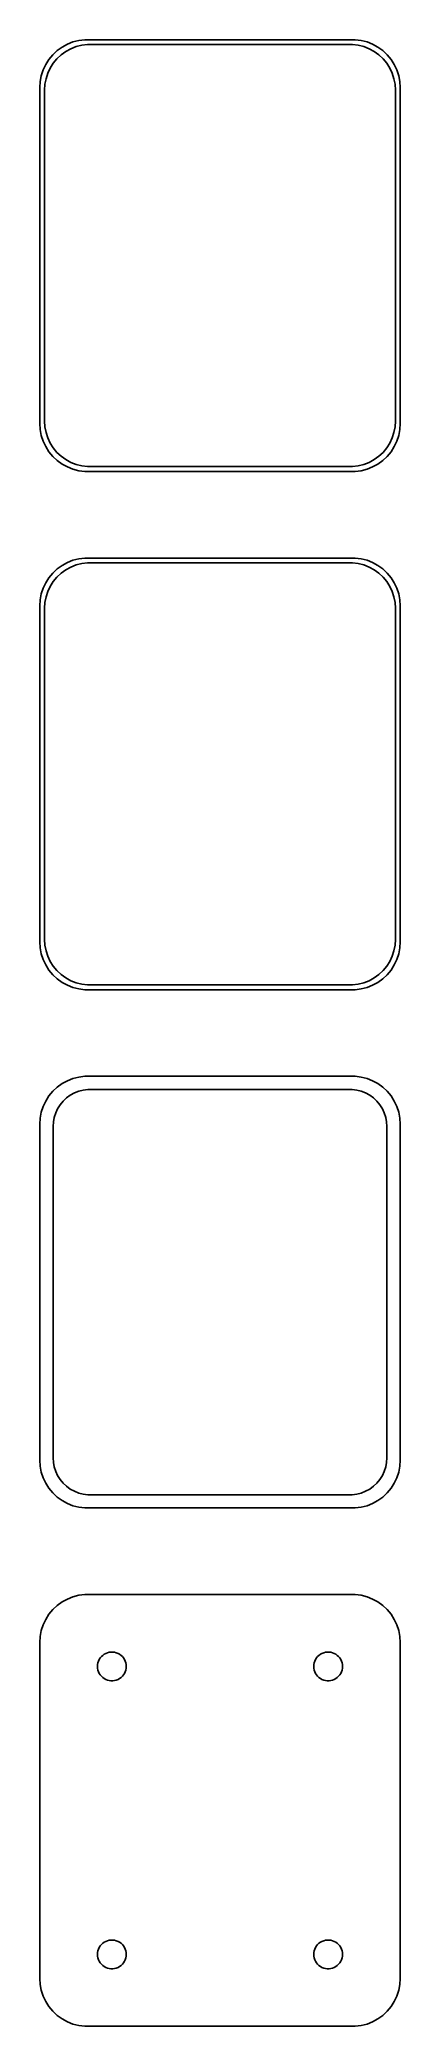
# Model space of a CAD drawing. Header units: metres. Extents: x -19 to 19, y 140 to 346.
import ezdxf

# ---------------------------------------------------------------- set-up
doc = ezdxf.new("R2010")
doc.units = ezdxf.units.M

msp = doc.modelspace()

# ---------------------------------------------------------------- linework, layer by layer
for p, q in [((-16.4291, 345.722), (-16.9371, 345.353)), ((-15.8789, 346.024), (-16.4291, 345.722)), ((-15.2951, 346.255), (-15.8789, 346.024)), ((-15.5224, 345.548), (-14.9678, 345.768)), ((-14.6869, 346.411), (-15.2951, 346.255)), ((-14.9678, 345.768), (-14.3901, 345.916)), ((-14.0639, 346.49), (-14.6869, 346.411)), ((-14.3901, 345.916), (-13.7982, 345.991)), ((14.0639, 346.49), (-14.0639, 346.49)), ((-13.7982, 345.991), (13.7982, 345.991)), ((13.7982, 345.991), (14.3901, 345.916)), ((14.6869, 346.411), (14.0639, 346.49)), ((14.3901, 345.916), (14.9678, 345.768)), ((15.2951, 346.255), (14.6869, 346.411)), ((14.9678, 345.768), (15.5224, 345.548)), ((15.8789, 346.024), (15.2951, 346.255)), ((16.4291, 345.722), (15.8789, 346.024)), ((16.9371, 345.353), (16.4291, 345.722)), ((-18.1315, 343.909), (-18.3989, 343.341)), ((-17.7951, 344.439), (-18.1315, 343.909)), ((-17.3948, 344.923), (-17.7951, 344.439)), ((-17.6624, 343.538), (-17.3428, 344.042)), ((-16.9371, 345.353), (-17.3948, 344.923)), ((-17.3428, 344.042), (-16.9626, 344.502)), ((-16.9626, 344.502), (-16.5278, 344.91)), ((-16.5278, 344.91), (-16.0452, 345.261)), ((-16.0452, 345.261), (-15.5224, 345.548)), ((15.5224, 345.548), (16.0452, 345.261)), ((16.0452, 345.261), (16.5278, 344.91)), ((16.5278, 344.91), (16.9626, 344.502)), ((17.3948, 344.923), (16.9371, 345.353)), ((16.9626, 344.502), (17.3428, 344.042)), ((17.3428, 344.042), (17.6624, 343.538)), ((17.7951, 344.439), (17.3948, 344.923)), ((18.1315, 343.909), (17.7951, 344.439)), ((18.3989, 343.341), (18.1315, 343.909)), ((-18.7106, 342.127), (-18.75, 341.5)), ((-18.5929, 342.743), (-18.7106, 342.127)), ((-18.3989, 343.341), (-18.5929, 342.743)), ((-18.25, 341.25), (-18.2125, 341.845)), ((-18.2125, 341.845), (-18.1008, 342.431)), ((-18.1008, 342.431), (-17.9164, 342.999)), ((-17.9164, 342.999), (-17.6624, 343.538)), ((17.6624, 343.538), (17.9164, 342.999)), ((17.9164, 342.999), (18.1008, 342.431)), ((18.1008, 342.431), (18.2125, 341.845)), ((18.2125, 341.845), (18.25, 341.25)), ((18.5929, 342.743), (18.3989, 343.341)), ((18.7106, 342.127), (18.5929, 342.743)), ((18.75, 341.5), (18.7106, 342.127)), ((-18.75, 341.5), (-18.75, 306.5)), ((-18.25, 306.75), (-18.25, 341.25)), ((18.25, 341.25), (18.25, 306.75)), ((18.75, 306.5), (18.75, 341.5)), ((-18.75, 306.5), (-18.7106, 305.873)), ((-18.2125, 306.155), (-18.25, 306.75)), ((18.25, 306.75), (18.2125, 306.155)), ((18.7106, 305.873), (18.75, 306.5)), ((-18.7106, 305.873), (-18.5929, 305.257)), ((-18.5929, 305.257), (-18.3989, 304.659)), ((-18.3989, 304.659), (-18.1315, 304.091)), ((-18.1008, 305.569), (-18.2125, 306.155)), ((-17.9164, 305.001), (-18.1008, 305.569)), ((-17.6624, 304.462), (-17.9164, 305.001)), ((-17.3428, 303.958), (-17.6624, 304.462)), ((17.6624, 304.462), (17.3428, 303.958)), ((17.9164, 305.001), (17.6624, 304.462)), ((18.1008, 305.569), (17.9164, 305.001)), ((18.2125, 306.155), (18.1008, 305.569)), ((18.1315, 304.091), (18.3989, 304.659)), ((18.3989, 304.659), (18.5929, 305.257)), ((18.5929, 305.257), (18.7106, 305.873)), ((-18.1315, 304.091), (-17.7951, 303.561)), ((-17.7951, 303.561), (-17.3948, 303.077)), ((-17.3948, 303.077), (-16.9371, 302.647)), ((-16.9626, 303.498), (-17.3428, 303.958)), ((-16.5278, 303.09), (-16.9626, 303.498)), ((-16.9371, 302.647), (-16.4291, 302.278)), ((-16.0452, 302.739), (-16.5278, 303.09)), ((-16.4291, 302.278), (-15.8789, 301.976)), ((-15.5224, 302.452), (-16.0452, 302.739)), ((-14.9678, 302.232), (-15.5224, 302.452)), ((-14.3901, 302.084), (-14.9678, 302.232)), ((14.9678, 302.232), (14.3901, 302.084)), ((15.5224, 302.452), (14.9678, 302.232)), ((16.0452, 302.739), (15.5224, 302.452)), ((15.8789, 301.976), (16.4291, 302.278)), ((16.5278, 303.09), (16.0452, 302.739)), ((16.4291, 302.278), (16.9371, 302.647)), ((16.9626, 303.498), (16.5278, 303.09)), ((16.9371, 302.647), (17.3948, 303.077)), ((17.3428, 303.958), (16.9626, 303.498)), ((17.3948, 303.077), (17.7951, 303.561)), ((17.7951, 303.561), (18.1315, 304.091)), ((-15.8789, 301.976), (-15.2951, 301.745)), ((-15.2951, 301.745), (-14.6869, 301.589)), ((-14.6869, 301.589), (-14.0639, 301.51)), ((-13.7982, 302.009), (-14.3901, 302.084)), ((-14.0639, 301.51), (14.0639, 301.51)), ((13.7982, 302.009), (-13.7982, 302.009)), ((14.3901, 302.084), (13.7982, 302.009)), ((14.0639, 301.51), (14.6869, 301.589)), ((14.6869, 301.589), (15.2951, 301.745)), ((15.2951, 301.745), (15.8789, 301.976)), ((-15.8789, 292.024), (-16.4291, 291.722)), ((-15.2951, 292.255), (-15.8789, 292.024)), ((-14.6869, 292.411), (-15.2951, 292.255)), ((-14.9678, 291.768), (-14.3901, 291.916)), ((-14.0639, 292.49), (-14.6869, 292.411)), ((-14.3901, 291.916), (-13.7982, 291.991)), ((14.0639, 292.49), (-14.0639, 292.49)), ((-13.7982, 291.991), (13.7982, 291.991)), ((13.7982, 291.991), (14.3901, 291.916)), ((14.6869, 292.411), (14.0639, 292.49)), ((14.3901, 291.916), (14.9678, 291.768)), ((15.2951, 292.255), (14.6869, 292.411)), ((15.8789, 292.024), (15.2951, 292.255)), ((16.4291, 291.722), (15.8789, 292.024)), ((-18.1315, 289.909), (-18.3989, 289.341)), ((-17.7951, 290.439), (-18.1315, 289.909)), ((-17.3948, 290.923), (-17.7951, 290.439)), ((-17.6624, 289.538), (-17.3428, 290.042)), ((-16.9371, 291.353), (-17.3948, 290.923)), ((-17.3428, 290.042), (-16.9626, 290.502)), ((-16.9626, 290.502), (-16.5278, 290.91)), ((-16.4291, 291.722), (-16.9371, 291.353)), ((-16.5278, 290.91), (-16.0452, 291.261)), ((-16.0452, 291.261), (-15.5224, 291.548)), ((-15.5224, 291.548), (-14.9678, 291.768)), ((14.9678, 291.768), (15.5224, 291.548)), ((15.5224, 291.548), (16.0452, 291.261)), ((16.0452, 291.261), (16.5278, 290.91)), ((16.9371, 291.353), (16.4291, 291.722)), ((16.5278, 290.91), (16.9626, 290.502)), ((17.3948, 290.923), (16.9371, 291.353)), ((16.9626, 290.502), (17.3428, 290.042)), ((17.3428, 290.042), (17.6624, 289.538)), ((17.7951, 290.439), (17.3948, 290.923)), ((18.1315, 289.909), (17.7951, 290.439)), ((18.3989, 289.341), (18.1315, 289.909)), ((-18.7106, 288.127), (-18.75, 287.5)), ((-18.5929, 288.743), (-18.7106, 288.127)), ((-18.3989, 289.341), (-18.5929, 288.743)), ((-18.25, 287.25), (-18.2125, 287.845)), ((-18.2125, 287.845), (-18.1008, 288.431)), ((-18.1008, 288.431), (-17.9164, 288.999)), ((-17.9164, 288.999), (-17.6624, 289.538)), ((17.6624, 289.538), (17.9164, 288.999)), ((17.9164, 288.999), (18.1008, 288.431)), ((18.1008, 288.431), (18.2125, 287.845)), ((18.2125, 287.845), (18.25, 287.25)), ((18.5929, 288.743), (18.3989, 289.341)), ((18.7106, 288.127), (18.5929, 288.743)), ((18.75, 287.5), (18.7106, 288.127)), ((-18.75, 287.5), (-18.75, 252.5)), ((-18.25, 252.75), (-18.25, 287.25)), ((18.25, 287.25), (18.25, 252.75)), ((18.75, 252.5), (18.75, 287.5)), ((-18.2125, 252.155), (-18.25, 252.75)), ((18.25, 252.75), (18.2125, 252.155)), ((-18.75, 252.5), (-18.7106, 251.873)), ((-18.7106, 251.873), (-18.5929, 251.257)), ((-18.5929, 251.257), (-18.3989, 250.659)), ((-18.3989, 250.659), (-18.1315, 250.091)), ((-18.1008, 251.569), (-18.2125, 252.155)), ((-17.9164, 251.001), (-18.1008, 251.569)), ((-17.6624, 250.462), (-17.9164, 251.001)), ((-17.3428, 249.958), (-17.6624, 250.462)), ((17.6624, 250.462), (17.3428, 249.958)), ((17.9164, 251.001), (17.6624, 250.462)), ((18.1008, 251.569), (17.9164, 251.001)), ((18.2125, 252.155), (18.1008, 251.569)), ((18.1315, 250.091), (18.3989, 250.659)), ((18.3989, 250.659), (18.5929, 251.257)), ((18.5929, 251.257), (18.7106, 251.873)), ((18.7106, 251.873), (18.75, 252.5)), ((-18.1315, 250.091), (-17.7951, 249.561)), ((-17.7951, 249.561), (-17.3948, 249.077)), ((-17.3948, 249.077), (-16.9371, 248.647)), ((-16.9626, 249.498), (-17.3428, 249.958)), ((-16.5278, 249.09), (-16.9626, 249.498)), ((-16.9371, 248.647), (-16.4291, 248.278)), ((-16.0452, 248.739), (-16.5278, 249.09)), ((-15.5224, 248.452), (-16.0452, 248.739)), ((-14.9678, 248.232), (-15.5224, 248.452)), ((15.5224, 248.452), (14.9678, 248.232)), ((16.0452, 248.739), (15.5224, 248.452)), ((16.5278, 249.09), (16.0452, 248.739)), ((16.4291, 248.278), (16.9371, 248.647)), ((16.9626, 249.498), (16.5278, 249.09)), ((16.9371, 248.647), (17.3948, 249.077)), ((17.3428, 249.958), (16.9626, 249.498)), ((17.3948, 249.077), (17.7951, 249.561)), ((17.7951, 249.561), (18.1315, 250.091)), ((-16.4291, 248.278), (-15.8789, 247.976)), ((-15.8789, 247.976), (-15.2951, 247.745)), ((-15.2951, 247.745), (-14.6869, 247.589)), ((-14.3901, 248.084), (-14.9678, 248.232)), ((-14.6869, 247.589), (-14.0639, 247.51)), ((-13.7982, 248.009), (-14.3901, 248.084)), ((-14.0639, 247.51), (14.0639, 247.51)), ((13.7982, 248.009), (-13.7982, 248.009)), ((14.3901, 248.084), (13.7982, 248.009)), ((14.0639, 247.51), (14.6869, 247.589)), ((14.9678, 248.232), (14.3901, 248.084)), ((14.6869, 247.589), (15.2951, 247.745)), ((15.2951, 247.745), (15.8789, 247.976)), ((15.8789, 247.976), (16.4291, 248.278)), ((-15.2951, 238.255), (-15.8789, 238.024)), ((-14.6869, 238.411), (-15.2951, 238.255)), ((-14.0639, 238.49), (-14.6869, 238.411)), ((14.0639, 238.49), (-14.0639, 238.49)), ((14.6869, 238.411), (14.0639, 238.49)), ((15.2951, 238.255), (14.6869, 238.411)), ((15.8789, 238.024), (15.2951, 238.255)), ((-17.7951, 236.439), (-18.1315, 235.909)), ((-17.3948, 236.923), (-17.7951, 236.439)), ((-16.9371, 237.353), (-17.3948, 236.923)), ((-16.4291, 237.722), (-16.9371, 237.353)), ((-15.8789, 238.024), (-16.4291, 237.722)), ((-16.3207, 235.899), (-15.9665, 236.231)), ((-15.9665, 236.231), (-15.5734, 236.517)), ((-15.5734, 236.517), (-15.1475, 236.751)), ((-15.1475, 236.751), (-14.6957, 236.93)), ((-14.6957, 236.93), (-14.2251, 237.051)), ((-14.2251, 237.051), (-13.743, 237.112)), ((-13.743, 237.112), (13.743, 237.112)), ((13.743, 237.112), (14.2251, 237.051)), ((14.2251, 237.051), (14.6957, 236.93)), ((14.6957, 236.93), (15.1475, 236.751)), ((15.1475, 236.751), (15.5734, 236.517)), ((15.5734, 236.517), (15.9665, 236.231)), ((16.4291, 237.722), (15.8789, 238.024)), ((15.9665, 236.231), (16.3207, 235.899)), ((16.9371, 237.353), (16.4291, 237.722)), ((17.3948, 236.923), (16.9371, 237.353)), ((17.7951, 236.439), (17.3948, 236.923)), ((18.1315, 235.909), (17.7951, 236.439)), ((-18.7106, 234.127), (-18.75, 233.5)), ((-18.5929, 234.743), (-18.7106, 234.127)), ((-18.3989, 235.341), (-18.5929, 234.743)), ((-18.1315, 235.909), (-18.3989, 235.341)), ((-17.339, 233.735), (-17.2479, 234.212)), ((-17.2479, 234.212), (-17.0977, 234.674)), ((-17.0977, 234.674), (-16.8908, 235.114)), ((-16.8908, 235.114), (-16.6305, 235.524)), ((-16.6305, 235.524), (-16.3207, 235.899)), ((16.3207, 235.899), (16.6305, 235.524)), ((16.6305, 235.524), (16.8908, 235.114)), ((16.8908, 235.114), (17.0977, 234.674)), ((17.0977, 234.674), (17.2479, 234.212)), ((17.2479, 234.212), (17.339, 233.735)), ((18.3989, 235.341), (18.1315, 235.909)), ((18.5929, 234.743), (18.3989, 235.341)), ((18.7106, 234.127), (18.5929, 234.743)), ((18.75, 233.5), (18.7106, 234.127)), ((-18.75, 233.5), (-18.75, 198.5)), ((-17.3695, 233.25), (-17.339, 233.735)), ((-17.3695, 198.75), (-17.3695, 233.25)), ((17.339, 233.735), (17.3695, 233.25)), ((17.3695, 233.25), (17.3695, 198.75)), ((18.75, 198.5), (18.75, 233.5)), ((-17.339, 198.265), (-17.3695, 198.75)), ((17.3695, 198.75), (17.339, 198.265)), ((-18.75, 198.5), (-18.7106, 197.873)), ((-18.7106, 197.873), (-18.5929, 197.257)), ((-18.5929, 197.257), (-18.3989, 196.659)), ((-18.3989, 196.659), (-18.1315, 196.091)), ((-17.2479, 197.788), (-17.339, 198.265)), ((-17.0977, 197.326), (-17.2479, 197.788)), ((-16.8908, 196.886), (-17.0977, 197.326)), ((-16.6305, 196.476), (-16.8908, 196.886)), ((16.8908, 196.886), (16.6305, 196.476)), ((17.0977, 197.326), (16.8908, 196.886)), ((17.2479, 197.788), (17.0977, 197.326)), ((17.339, 198.265), (17.2479, 197.788)), ((18.1315, 196.091), (18.3989, 196.659)), ((18.3989, 196.659), (18.5929, 197.257)), ((18.5929, 197.257), (18.7106, 197.873)), ((18.7106, 197.873), (18.75, 198.5)), ((-18.1315, 196.091), (-17.7951, 195.561)), ((-17.7951, 195.561), (-17.3948, 195.077)), ((-17.3948, 195.077), (-16.9371, 194.647)), ((-16.9371, 194.647), (-16.4291, 194.278)), ((-16.3207, 196.101), (-16.6305, 196.476)), ((-15.9665, 195.769), (-16.3207, 196.101)), ((-15.5734, 195.483), (-15.9665, 195.769)), ((-15.1475, 195.249), (-15.5734, 195.483)), ((-14.6957, 195.07), (-15.1475, 195.249)), ((-14.2251, 194.949), (-14.6957, 195.07)), ((-13.743, 194.888), (-14.2251, 194.949)), ((13.743, 194.888), (-13.743, 194.888)), ((14.2251, 194.949), (13.743, 194.888)), ((14.6957, 195.07), (14.2251, 194.949)), ((15.1475, 195.249), (14.6957, 195.07)), ((15.5734, 195.483), (15.1475, 195.249)), ((15.9665, 195.769), (15.5734, 195.483)), ((16.3207, 196.101), (15.9665, 195.769)), ((16.6305, 196.476), (16.3207, 196.101)), ((16.4291, 194.278), (16.9371, 194.647)), ((16.9371, 194.647), (17.3948, 195.077)), ((17.3948, 195.077), (17.7951, 195.561)), ((17.7951, 195.561), (18.1315, 196.091)), ((-16.4291, 194.278), (-15.8789, 193.976)), ((-15.8789, 193.976), (-15.2951, 193.745)), ((-15.2951, 193.745), (-14.6869, 193.589)), ((-14.6869, 193.589), (-14.0639, 193.51)), ((-14.0639, 193.51), (14.0639, 193.51)), ((14.0639, 193.51), (14.6869, 193.589)), ((14.6869, 193.589), (15.2951, 193.745)), ((15.2951, 193.745), (15.8789, 193.976)), ((15.8789, 193.976), (16.4291, 194.278)), ((-15.2951, 184.255), (-15.8789, 184.024)), ((-14.6869, 184.411), (-15.2951, 184.255)), ((-14.0639, 184.49), (-14.6869, 184.411)), ((14.0639, 184.49), (-14.0639, 184.49)), ((14.6869, 184.411), (14.0639, 184.49)), ((15.2951, 184.255), (14.6869, 184.411)), ((15.8789, 184.024), (15.2951, 184.255)), ((-17.7951, 182.439), (-18.1315, 181.909)), ((-17.3948, 182.923), (-17.7951, 182.439)), ((-16.9371, 183.353), (-17.3948, 182.923)), ((-16.4291, 183.722), (-16.9371, 183.353)), ((-15.8789, 184.024), (-16.4291, 183.722)), ((16.4291, 183.722), (15.8789, 184.024)), ((16.9371, 183.353), (16.4291, 183.722)), ((17.3948, 182.923), (16.9371, 183.353)), ((17.7951, 182.439), (17.3948, 182.923)), ((18.1315, 181.909), (17.7951, 182.439)), ((-18.7106, 180.127), (-18.75, 179.5)), ((-18.5929, 180.743), (-18.7106, 180.127)), ((-18.3989, 181.341), (-18.5929, 180.743)), ((-18.1315, 181.909), (-18.3989, 181.341)), ((18.3989, 181.341), (18.1315, 181.909)), ((18.5929, 180.743), (18.3989, 181.341)), ((18.7106, 180.127), (18.5929, 180.743)), ((18.75, 179.5), (18.7106, 180.127)), ((-18.75, 179.5), (-18.75, 144.5)), ((-12.4635, 177.882), (-12.3434, 178.027)), ((-12.3434, 178.027), (-12.2061, 178.156)), ((-12.2061, 178.156), (-12.0537, 178.266)), ((-12.0537, 178.266), (-11.8887, 178.357)), ((-11.8887, 178.357), (-11.7135, 178.427)), ((-11.7135, 178.427), (-11.5311, 178.473)), ((-11.5311, 178.473), (-11.3442, 178.497)), ((-11.3442, 178.497), (-11.1558, 178.497)), ((-11.1558, 178.497), (-10.9689, 178.473)), ((-10.9689, 178.473), (-10.7865, 178.427)), ((-10.7865, 178.427), (-10.6113, 178.357)), ((-10.6113, 178.357), (-10.4463, 178.266)), ((-10.4463, 178.266), (-10.2939, 178.156)), ((-10.2939, 178.156), (-10.1565, 178.027)), ((-10.1565, 178.027), (-10.0365, 177.882)), ((10.0365, 177.882), (10.1565, 178.027)), ((10.1565, 178.027), (10.2939, 178.156)), ((10.2939, 178.156), (10.4463, 178.266)), ((10.4463, 178.266), (10.6113, 178.357)), ((10.6113, 178.357), (10.7865, 178.427)), ((10.7865, 178.427), (10.9689, 178.473)), ((10.9689, 178.473), (11.1558, 178.497)), ((11.1558, 178.497), (11.3442, 178.497)), ((11.3442, 178.497), (11.5311, 178.473)), ((11.5311, 178.473), (11.7135, 178.427)), ((11.7135, 178.427), (11.8887, 178.357)), ((11.8887, 178.357), (12.0537, 178.266)), ((12.0537, 178.266), (12.2061, 178.156)), ((12.2061, 178.156), (12.3434, 178.027)), ((12.3434, 178.027), (12.4635, 177.882)), ((18.75, 144.5), (18.75, 179.5)), ((-12.75, 177), (-12.7382, 177.188)), ((-12.7382, 176.812), (-12.75, 177)), ((-12.7382, 177.188), (-12.7029, 177.373)), ((-12.7029, 176.627), (-12.7382, 176.812)), ((-12.7029, 177.373), (-12.6447, 177.552)), ((-12.6447, 176.448), (-12.7029, 176.627)), ((-12.6447, 177.552), (-12.5645, 177.723)), ((-12.5645, 176.277), (-12.6447, 176.448)), ((-12.5645, 177.723), (-12.4635, 177.882)), ((-12.4635, 176.118), (-12.5645, 176.277)), ((-12.3434, 175.973), (-12.4635, 176.118)), ((-12.2061, 175.844), (-12.3434, 175.973)), ((-10.1565, 175.973), (-10.2939, 175.844)), ((-10.0365, 176.118), (-10.1565, 175.973)), ((-10.0365, 177.882), (-9.93553, 177.723)), ((-9.93553, 176.277), (-10.0365, 176.118)), ((-9.93553, 177.723), (-9.85533, 177.552)), ((-9.85533, 176.448), (-9.93553, 176.277)), ((-9.85533, 177.552), (-9.79712, 177.373)), ((-9.79712, 176.627), (-9.85533, 176.448)), ((-9.79712, 177.373), (-9.76183, 177.188)), ((-9.76183, 176.812), (-9.79712, 176.627)), ((-9.76183, 177.188), (-9.75, 177)), ((-9.75, 177), (-9.76183, 176.812)), ((9.75, 177), (9.76183, 177.188)), ((9.76183, 176.812), (9.75, 177)), ((9.76183, 177.188), (9.79712, 177.373)), ((9.79712, 176.627), (9.76183, 176.812)), ((9.79712, 177.373), (9.85533, 177.552)), ((9.85533, 176.448), (9.79712, 176.627)), ((9.85533, 177.552), (9.93553, 177.723)), ((9.93553, 176.277), (9.85533, 176.448)), ((9.93553, 177.723), (10.0365, 177.882)), ((10.0365, 176.118), (9.93553, 176.277)), ((10.1565, 175.973), (10.0365, 176.118)), ((10.2939, 175.844), (10.1565, 175.973)), ((12.3434, 175.973), (12.2061, 175.844)), ((12.4635, 176.118), (12.3434, 175.973)), ((12.4635, 177.882), (12.5645, 177.723)), ((12.5645, 176.277), (12.4635, 176.118)), ((12.5645, 177.723), (12.6447, 177.552)), ((12.6447, 176.448), (12.5645, 176.277)), ((12.6447, 177.552), (12.7029, 177.373)), ((12.7029, 176.627), (12.6447, 176.448)), ((12.7029, 177.373), (12.7382, 177.188)), ((12.7382, 176.812), (12.7029, 176.627)), ((12.7382, 177.188), (12.75, 177)), ((12.75, 177), (12.7382, 176.812)), ((-12.0537, 175.734), (-12.2061, 175.844)), ((-11.8887, 175.643), (-12.0537, 175.734)), ((-11.7135, 175.573), (-11.8887, 175.643)), ((-11.5311, 175.527), (-11.7135, 175.573)), ((-11.3442, 175.503), (-11.5311, 175.527)), ((-11.1558, 175.503), (-11.3442, 175.503)), ((-10.9689, 175.527), (-11.1558, 175.503)), ((-10.7865, 175.573), (-10.9689, 175.527)), ((-10.6113, 175.643), (-10.7865, 175.573)), ((-10.4463, 175.734), (-10.6113, 175.643)), ((-10.2939, 175.844), (-10.4463, 175.734)), ((10.4463, 175.734), (10.2939, 175.844)), ((10.6113, 175.643), (10.4463, 175.734)), ((10.7865, 175.573), (10.6113, 175.643)), ((10.9689, 175.527), (10.7865, 175.573)), ((11.1558, 175.503), (10.9689, 175.527)), ((11.3442, 175.503), (11.1558, 175.503)), ((11.5311, 175.527), (11.3442, 175.503)), ((11.7135, 175.573), (11.5311, 175.527)), ((11.8887, 175.643), (11.7135, 175.573)), ((12.0537, 175.734), (11.8887, 175.643)), ((12.2061, 175.844), (12.0537, 175.734)), ((-12.75, 147), (-12.7382, 147.188)), ((-12.7382, 146.812), (-12.75, 147)), ((-12.7382, 147.188), (-12.7029, 147.373)), ((-12.7029, 147.373), (-12.6447, 147.552)), ((-12.6447, 147.552), (-12.5645, 147.723)), ((-12.5645, 147.723), (-12.4635, 147.882)), ((-12.4635, 147.882), (-12.3434, 148.027)), ((-12.3434, 148.027), (-12.2061, 148.156)), ((-12.2061, 148.156), (-12.0537, 148.266)), ((-12.0537, 148.266), (-11.8887, 148.357)), ((-11.8887, 148.357), (-11.7135, 148.427)), ((-11.7135, 148.427), (-11.5311, 148.473)), ((-11.5311, 148.473), (-11.3442, 148.497)), ((-11.3442, 148.497), (-11.1558, 148.497)), ((-11.1558, 148.497), (-10.9689, 148.473)), ((-10.9689, 148.473), (-10.7865, 148.427)), ((-10.7865, 148.427), (-10.6113, 148.357)), ((-10.6113, 148.357), (-10.4463, 148.266)), ((-10.4463, 148.266), (-10.2939, 148.156)), ((-10.2939, 148.156), (-10.1565, 148.027)), ((-10.1565, 148.027), (-10.0365, 147.882)), ((-10.0365, 147.882), (-9.93553, 147.723)), ((-9.93553, 147.723), (-9.85533, 147.552)), ((-9.85533, 147.552), (-9.79712, 147.373)), ((-9.79712, 147.373), (-9.76183, 147.188)), ((-9.76183, 147.188), (-9.75, 147)), ((-9.75, 147), (-9.76183, 146.812)), ((9.75, 147), (9.76183, 147.188)), ((9.76183, 146.812), (9.75, 147)), ((9.76183, 147.188), (9.79712, 147.373)), ((9.79712, 147.373), (9.85533, 147.552)), ((9.85533, 147.552), (9.93553, 147.723)), ((9.93553, 147.723), (10.0365, 147.882)), ((10.0365, 147.882), (10.1565, 148.027)), ((10.1565, 148.027), (10.2939, 148.156)), ((10.2939, 148.156), (10.4463, 148.266)), ((10.4463, 148.266), (10.6113, 148.357)), ((10.6113, 148.357), (10.7865, 148.427)), ((10.7865, 148.427), (10.9689, 148.473)), ((10.9689, 148.473), (11.1558, 148.497)), ((11.1558, 148.497), (11.3442, 148.497)), ((11.3442, 148.497), (11.5311, 148.473)), ((11.5311, 148.473), (11.7135, 148.427)), ((11.7135, 148.427), (11.8887, 148.357)), ((11.8887, 148.357), (12.0537, 148.266)), ((12.0537, 148.266), (12.2061, 148.156)), ((12.2061, 148.156), (12.3434, 148.027)), ((12.3434, 148.027), (12.4635, 147.882)), ((12.4635, 147.882), (12.5645, 147.723)), ((12.5645, 147.723), (12.6447, 147.552)), ((12.6447, 147.552), (12.7029, 147.373)), ((12.7029, 147.373), (12.7382, 147.188)), ((12.7382, 147.188), (12.75, 147)), ((12.75, 147), (12.7382, 146.812)), ((-12.7029, 146.627), (-12.7382, 146.812)), ((-12.6447, 146.448), (-12.7029, 146.627)), ((-12.5645, 146.277), (-12.6447, 146.448)), ((-12.4635, 146.118), (-12.5645, 146.277)), ((-12.3434, 145.973), (-12.4635, 146.118)), ((-12.2061, 145.844), (-12.3434, 145.973)), ((-12.0537, 145.734), (-12.2061, 145.844)), ((-11.8887, 145.643), (-12.0537, 145.734)), ((-11.7135, 145.573), (-11.8887, 145.643)), ((-11.5311, 145.527), (-11.7135, 145.573)), ((-11.3442, 145.503), (-11.5311, 145.527)), ((-11.1558, 145.503), (-11.3442, 145.503)), ((-10.9689, 145.527), (-11.1558, 145.503)), ((-10.7865, 145.573), (-10.9689, 145.527)), ((-10.6113, 145.643), (-10.7865, 145.573)), ((-10.4463, 145.734), (-10.6113, 145.643)), ((-10.2939, 145.844), (-10.4463, 145.734)), ((-10.1565, 145.973), (-10.2939, 145.844)), ((-10.0365, 146.118), (-10.1565, 145.973)), ((-9.93553, 146.277), (-10.0365, 146.118)), ((-9.85533, 146.448), (-9.93553, 146.277)), ((-9.79712, 146.627), (-9.85533, 146.448)), ((-9.76183, 146.812), (-9.79712, 146.627)), ((9.79712, 146.627), (9.76183, 146.812)), ((9.85533, 146.448), (9.79712, 146.627)), ((9.93553, 146.277), (9.85533, 146.448)), ((10.0365, 146.118), (9.93553, 146.277)), ((10.1565, 145.973), (10.0365, 146.118)), ((10.2939, 145.844), (10.1565, 145.973)), ((10.4463, 145.734), (10.2939, 145.844)), ((10.6113, 145.643), (10.4463, 145.734)), ((10.7865, 145.573), (10.6113, 145.643)), ((10.9689, 145.527), (10.7865, 145.573)), ((11.1558, 145.503), (10.9689, 145.527)), ((11.3442, 145.503), (11.1558, 145.503)), ((11.5311, 145.527), (11.3442, 145.503)), ((11.7135, 145.573), (11.5311, 145.527)), ((11.8887, 145.643), (11.7135, 145.573)), ((12.0537, 145.734), (11.8887, 145.643)), ((12.2061, 145.844), (12.0537, 145.734)), ((12.3434, 145.973), (12.2061, 145.844)), ((12.4635, 146.118), (12.3434, 145.973)), ((12.5645, 146.277), (12.4635, 146.118)), ((12.6447, 146.448), (12.5645, 146.277)), ((12.7029, 146.627), (12.6447, 146.448)), ((12.7382, 146.812), (12.7029, 146.627)), ((-18.75, 144.5), (-18.7106, 143.873)), ((-18.7106, 143.873), (-18.5929, 143.257)), ((-18.5929, 143.257), (-18.3989, 142.659)), ((18.3989, 142.659), (18.5929, 143.257)), ((18.5929, 143.257), (18.7106, 143.873)), ((18.7106, 143.873), (18.75, 144.5)), ((-18.3989, 142.659), (-18.1315, 142.091)), ((-18.1315, 142.091), (-17.7951, 141.561)), ((-17.7951, 141.561), (-17.3948, 141.077)), ((-17.3948, 141.077), (-16.9371, 140.647)), ((16.9371, 140.647), (17.3948, 141.077)), ((17.3948, 141.077), (17.7951, 141.561)), ((17.7951, 141.561), (18.1315, 142.091)), ((18.1315, 142.091), (18.3989, 142.659)), ((-16.9371, 140.647), (-16.4291, 140.278)), ((-16.4291, 140.278), (-15.8789, 139.976)), ((-15.8789, 139.976), (-15.2951, 139.745)), ((-15.2951, 139.745), (-14.6869, 139.589)), ((-14.6869, 139.589), (-14.0639, 139.51)), ((-14.0639, 139.51), (14.0639, 139.51)), ((14.0639, 139.51), (14.6869, 139.589)), ((14.6869, 139.589), (15.2951, 139.745)), ((15.2951, 139.745), (15.8789, 139.976)), ((15.8789, 139.976), (16.4291, 140.278)), ((16.4291, 140.278), (16.9371, 140.647))]:
    msp.add_line(p, q)

doc.saveas('drawing.dxf')
